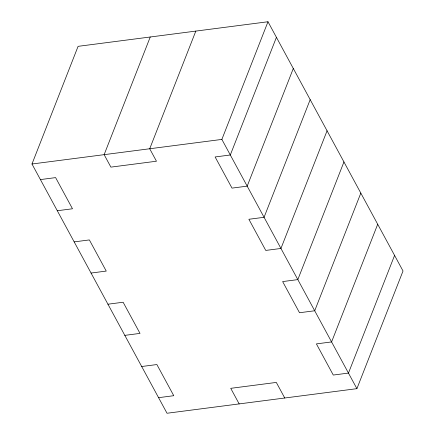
<?xml version="1.0" encoding="UTF-8"?>
<svg xmlns="http://www.w3.org/2000/svg" width="435" height="435" viewBox="0 0 435 435"><rect width="100%" height="100%" fill="white"/><g stroke="black" fill="none" stroke-linecap="round" stroke-linejoin="round"><path stroke-width="0.65" d="M31.978 164.006L78.093 46.338L267.982 21.75L403.022 270.994L356.907 388.662L167.018 413.25L31.978 164.006L221.872 139.412L267.982 21.75M150.249 36.997L104.139 154.659L110.892 167.122L156.464 161.222L149.711 148.759L195.826 31.097M276.421 37.328L230.311 154.99L215.118 156.959L232.002 188.116L247.189 186.147L293.304 68.485M310.182 99.637L264.072 217.304L248.88 219.273L265.758 250.424L280.95 248.461L327.06 130.794M343.944 161.95L297.828 279.613L282.636 281.581L299.519 312.738L314.712 310.769L360.822 193.107M377.7 224.259L331.59 341.926L316.397 343.895L333.275 375.046L348.468 373.083L394.578 255.416M40.422 179.584L55.609 177.616L72.493 208.773L57.3 210.741M74.178 241.893L89.371 239.924L106.249 271.081L91.056 273.049M107.94 304.206L123.127 302.238L140.01 333.395L124.818 335.363M141.696 366.515L156.888 364.552L173.766 395.703L158.579 397.672M221.872 139.412L356.907 388.662M284.751 398.003L276.312 382.425L230.735 388.33L239.174 403.903"/></g></svg>
